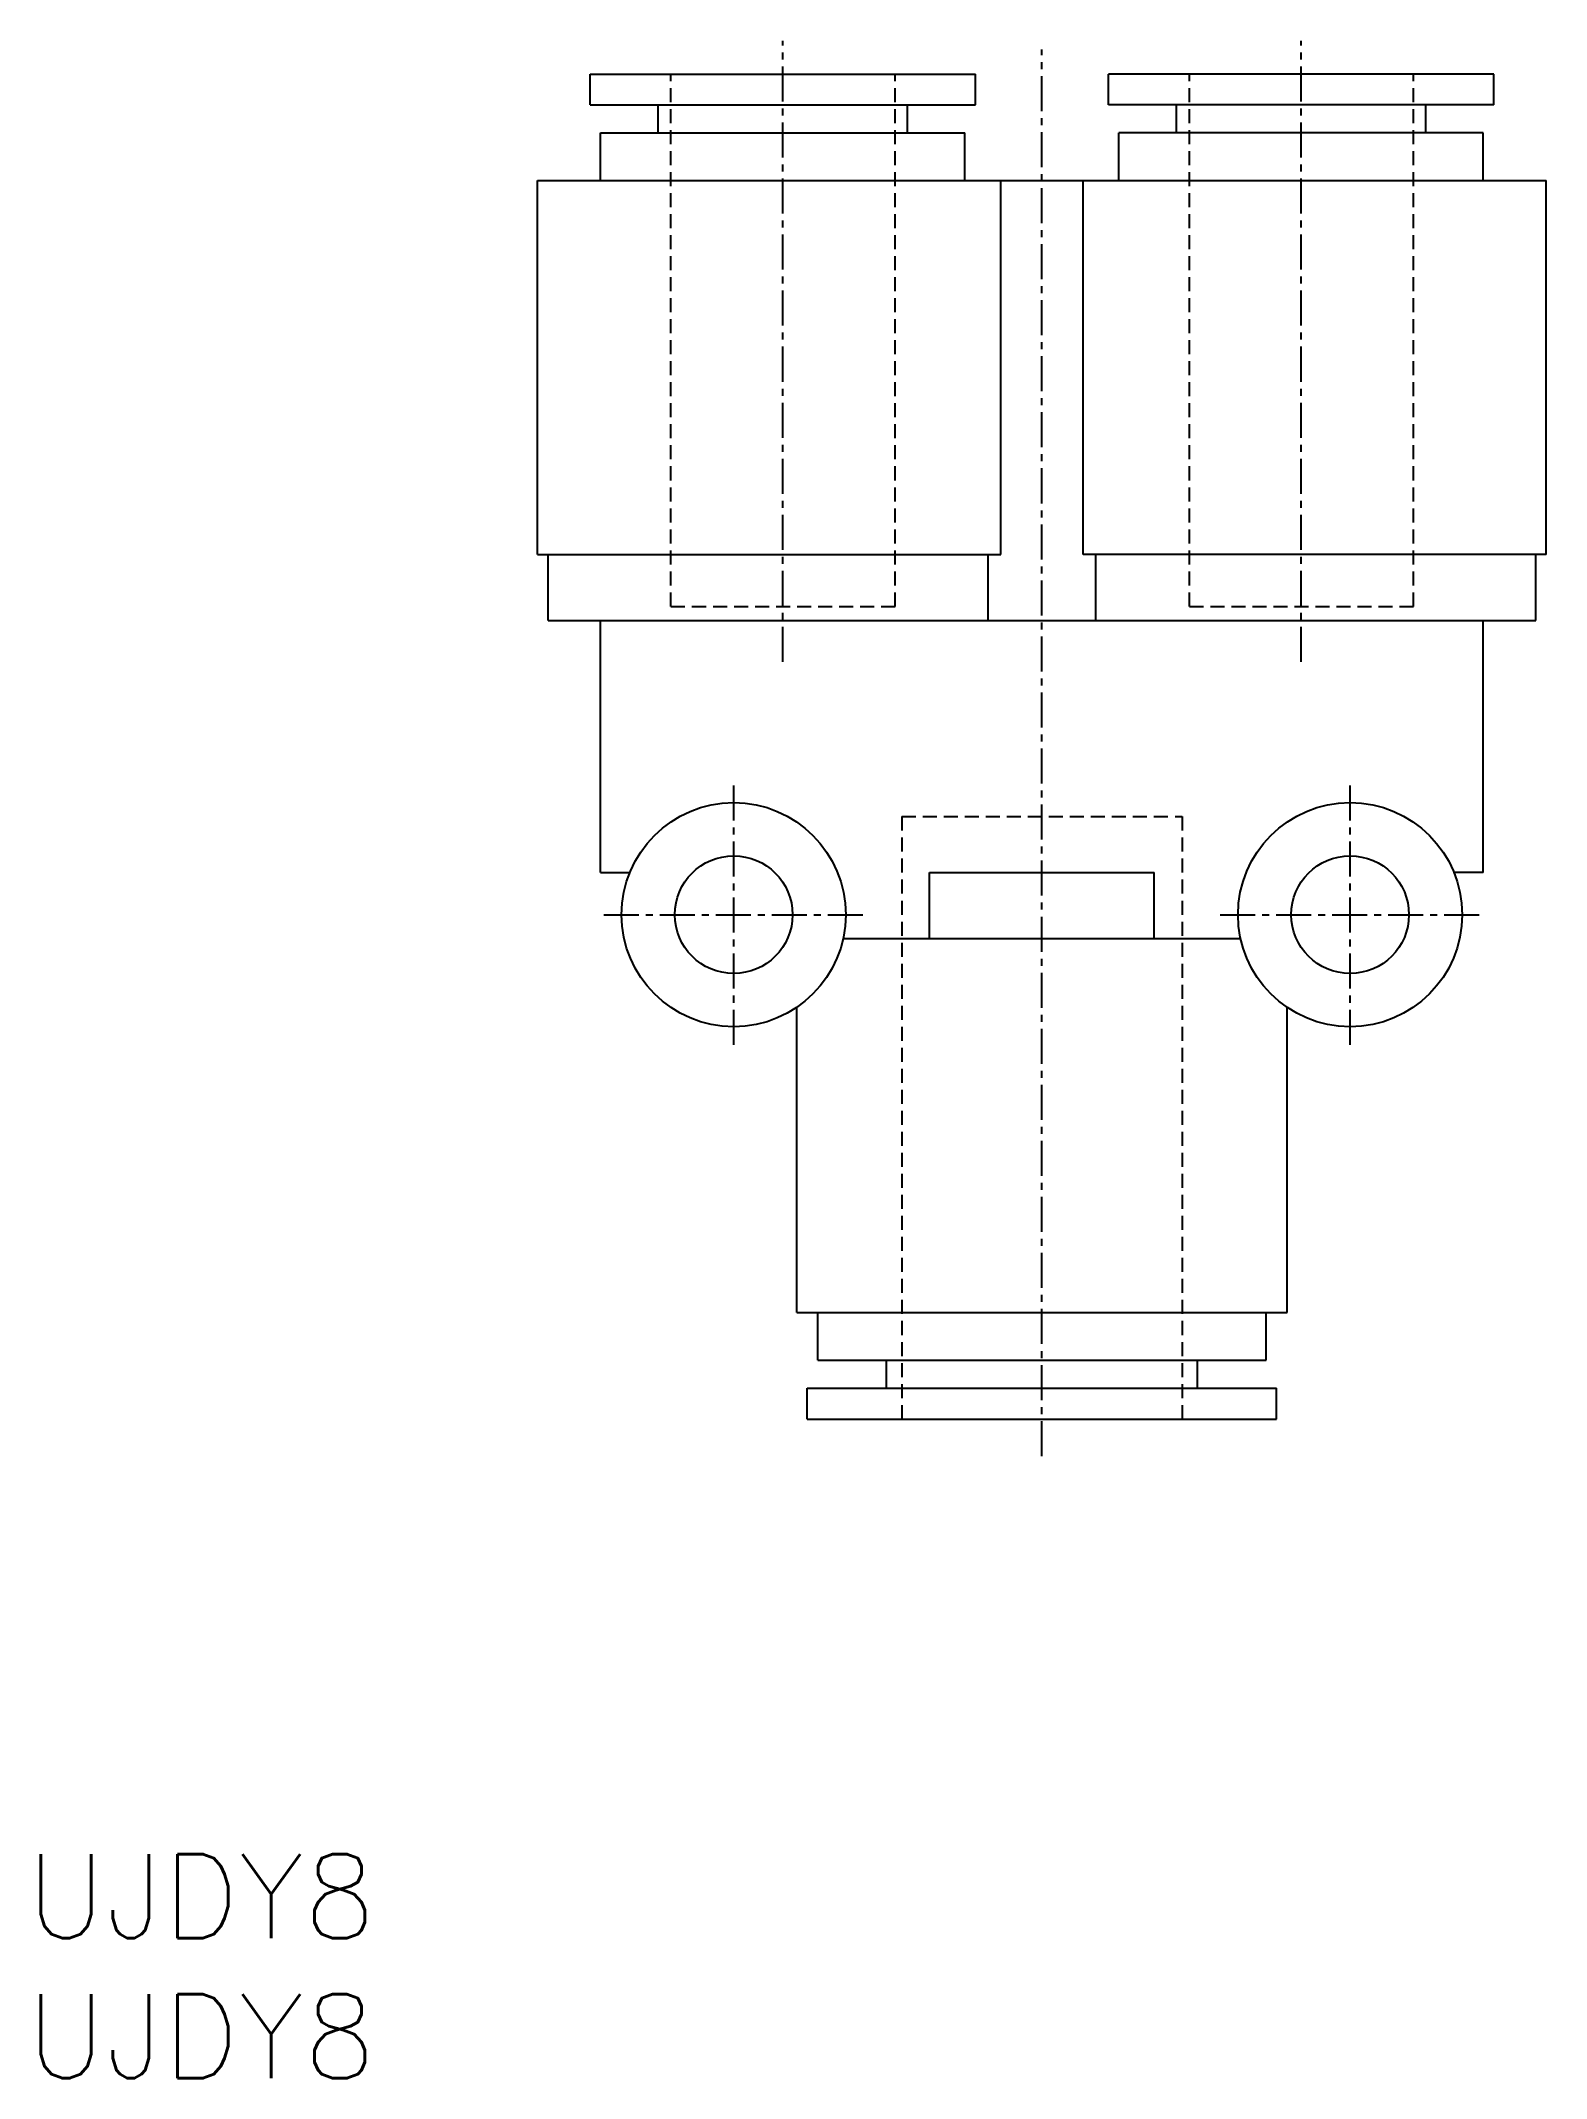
# Model space of a CAD drawing. Extents: x 0.5 to 54.2, y 0 to 72.7.
import ezdxf

# ---------------------------------------------------------------- set-up
doc = ezdxf.new("R2010")
doc.units = 0
doc.linetypes.add('CENTER', pattern=[2, 1.25, -0.25, 0.25, -0.25])
doc.linetypes.add('DASHED', pattern=[0.75, 0.5, -0.25])
doc.layers.get('0').update_dxf_attribs({"linetype": 'CONTINUOUS'})
doc.layers.add('CENTER', color=1, linetype='CENTER')
doc.styles.get("Standard").update_dxf_attribs({"font": 'txt.shx'})

# ---------------------------------------------------------------- blocks, each defined once
blk = doc.blocks.new('*U7')
at = {"color": 7, "linetype": 'CONTINUOUS'}
blk.add_text('UJDY8', height=3, dxfattribs=at).set_placement((0, 5))
blk = doc.blocks.new('*U8')
at = {"color": 7, "linetype": 'CONTINUOUS'}
blk.add_text('UJDY8', height=3, dxfattribs=at).set_placement((0, 0))

msp = doc.modelspace()

# ---------------------------------------------------------------- linework, layer by layer
at = {"color": 7, "linetype": 'CONTINUOUS'}
for p, q in [((20.12, 70.424), (20.12, 71.524)), ((20.12, 71.524), (33.87, 71.524)), ((33.87, 70.424), (33.87, 71.524)), ((38.62, 70.424), (38.62, 71.524)), ((52.37, 71.524), (38.62, 71.524)), ((52.37, 70.424), (52.37, 71.524)), ((20.12, 70.424), (33.87, 70.424)), ((22.545, 69.424), (22.545, 70.424)), ((31.445, 69.424), (31.445, 70.424)), ((52.37, 70.424), (38.62, 70.424)), ((41.045, 69.424), (41.045, 70.424)), ((49.945, 69.424), (49.945, 70.424)), ((20.495, 67.724), (20.495, 69.424)), ((20.495, 69.424), (33.495, 69.424)), ((33.495, 67.724), (33.495, 69.424)), ((38.995, 67.724), (38.995, 69.424)), ((51.995, 69.424), (38.995, 69.424)), ((51.995, 67.724), (51.995, 69.424)), ((18.245, 67.724), (54.245, 67.724)), ((18.245, 54.374), (18.245, 67.724)), ((34.777, 54.374), (34.777, 67.724)), ((37.713, 54.374), (37.713, 67.724)), ((54.245, 54.374), (54.245, 67.724)), ((18.245, 54.374), (34.777, 54.374)), ((18.62, 52.024), (18.62, 54.374)), ((34.324, 52.024), (34.324, 54.374)), ((54.245, 54.374), (37.713, 54.374)), ((38.165, 52.024), (38.165, 54.374)), ((53.87, 52.024), (53.87, 54.374)), ((18.62, 52.024), (53.87, 52.024)), ((20.495, 43.024), (20.495, 52.024)), ((51.995, 43.024), (51.995, 52.024)), ((20.495, 43.024), (21.537, 43.024)), ((32.236, 43.024), (40.253, 43.024)), ((32.236, 40.674), (32.236, 43.024)), ((40.253, 40.674), (40.253, 43.024)), ((51.995, 43.024), (50.953, 43.024)), ((29.153, 40.674), (43.336, 40.674)), ((27.495, 27.324), (27.495, 38.217)), ((44.995, 27.324), (44.995, 38.217)), ((27.495, 27.324), (44.995, 27.324)), ((28.245, 25.624), (28.245, 27.324)), ((44.245, 25.624), (44.245, 27.324)), ((28.245, 25.624), (44.245, 25.624)), ((30.695, 24.624), (30.695, 25.624)), ((41.795, 24.624), (41.795, 25.624)), ((27.87, 23.524), (27.87, 24.624)), ((27.87, 24.624), (44.62, 24.624)), ((44.62, 23.524), (44.62, 24.624)), ((27.87, 23.524), (44.62, 23.524))]:
    msp.add_line(p, q, dxfattribs=at)
at = {"color": 3, "linetype": 'DASHED'}
for p, q in [((23.007, 52.524), (23.007, 71.524)), ((31.007, 52.524), (31.007, 71.524)), ((41.507, 52.524), (41.507, 71.524)), ((49.507, 52.524), (49.507, 71.524)), ((23.007, 52.524), (31.007, 52.524)), ((41.507, 52.524), (49.507, 52.524)), ((31.245, 45.024), (41.245, 45.024)), ((31.245, 45.024), (31.245, 23.524)), ((41.245, 45.024), (41.245, 23.524))]:
    msp.add_line(p, q, dxfattribs=at)
at = {"color": 7, "linetype": 'CONTINUOUS'}
for centre, radius in [((25.245, 41.524), 4), ((47.245, 41.524), 4), ((25.245, 41.524), 2.1), ((47.245, 41.524), 2.1)]:
    msp.add_circle(centre, radius, dxfattribs=at)
at = {"layer": 'CENTER', "color": 1, "linetype": 'CENTER'}
for p, q in [((26.995, 50.545), (26.995, 72.712)), ((45.495, 50.545), (45.495, 72.712)), ((36.245, 22.203), (36.245, 72.395)), ((25.245, 36.884), (25.245, 46.164)), ((47.245, 36.884), (47.245, 46.164)), ((20.605, 41.524), (29.885, 41.524)), ((42.605, 41.524), (51.885, 41.524))]:
    msp.add_line(p, q, dxfattribs=at)

# ---------------------------------------------------------------- block references
at = {"color": 7, "linetype": 'CONTINUOUS'}
for name in ['*U7', '*U8']:
    msp.add_blockref(name, (0, 0), dxfattribs=at)

doc.saveas('drawing.dxf')
